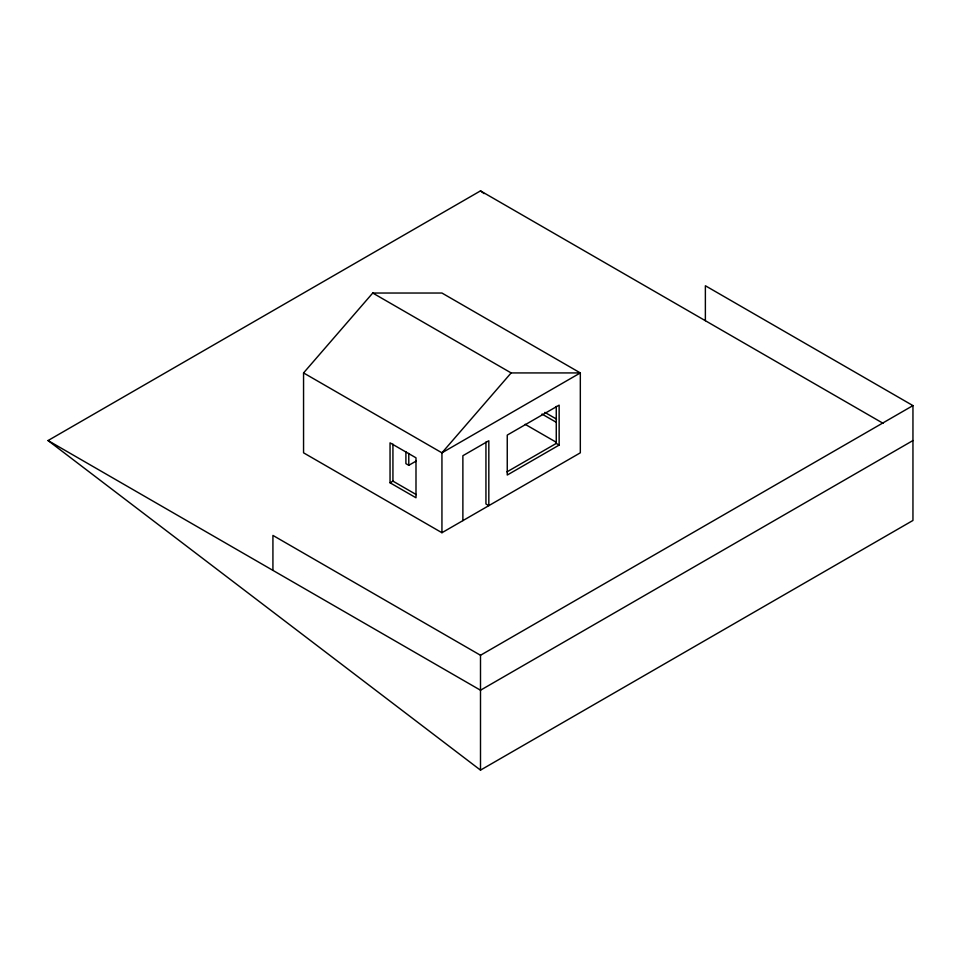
<?xml version="1.0" encoding="UTF-8"?>
<svg xmlns="http://www.w3.org/2000/svg" width="961" height="961" viewBox="0 0 961 961"><rect width="100%" height="100%" fill="white"/><g stroke="black" fill="none" stroke-linecap="round" stroke-linejoin="round"><path stroke-width="1.44" d="M303.556 372.928L372.748 293.033L441.94 293.033L580.324 372.928L580.324 452.823L441.94 532.718L303.556 452.823L303.556 372.928L441.94 452.823L580.324 372.928L511.132 372.928L372.748 293.033M511.132 372.928L441.94 452.823L441.94 532.718M705.374 320.71L705.374 285.753L912.95 405.602L912.95 520.454L480.5 770.121L48.05 440.546L480.5 190.879L883.111 423.32M405.902 451.742L405.902 463.646L408.785 465.316L416.101 461.088M390.046 482.782L415.993 497.774L415.993 457.82L390.046 442.841L390.046 482.782L392.929 481.125L416.281 494.603M506.964 471.875L556.263 443.417L559.146 445.075L559.146 405.134L507.252 435.093L507.252 475.034L559.146 445.075M272.924 570.378L272.924 535.421L480.5 655.27L912.95 405.602M912.95 440.546L480.5 690.226L48.05 440.546M544.863 412.377L556.539 419.116M541.98 414.047L556.251 422.287M525.15 424.306L556.359 442.312M480.5 190.879L484.08 193.605M556.263 406.419L556.263 443.417M485.942 442.024L485.942 503.984L488.825 505.654L488.825 440.739L462.878 455.718L462.878 520.634M480.5 655.27L480.5 770.121M408.785 453.412L408.785 465.316M392.929 444.138L392.929 481.125"/></g></svg>
